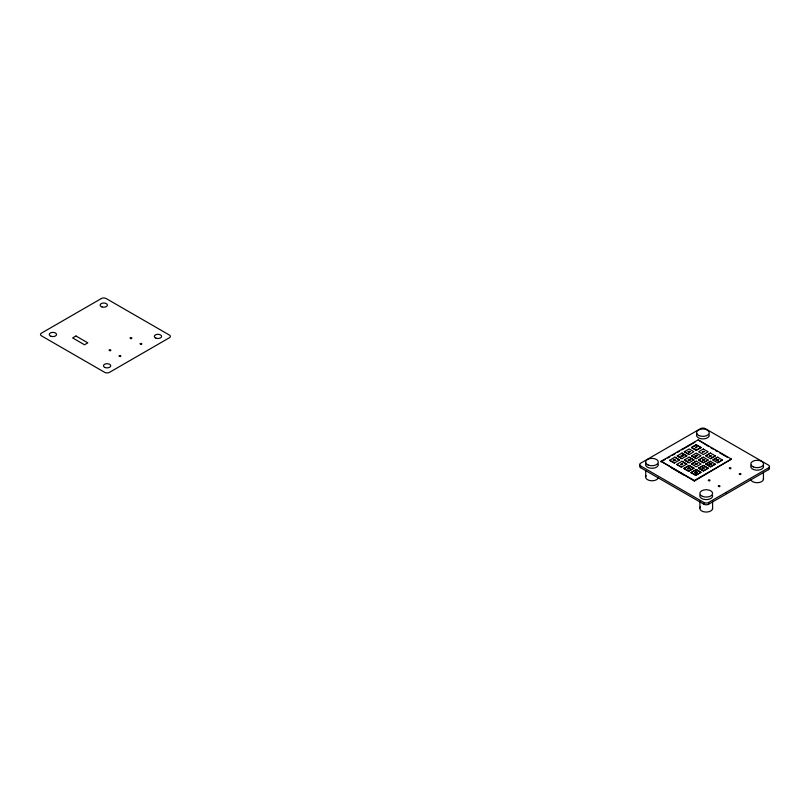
<?xml version="1.0" encoding="UTF-8"?>
<svg xmlns="http://www.w3.org/2000/svg" width="810" height="810" viewBox="0 0 810 810"><rect width="100%" height="100%" fill="white"/><g stroke="black" fill="none" stroke-linecap="round" stroke-linejoin="round"><path stroke-width="1.21" d="M661.071 461.295L698.159 439.891L731.43 459.098L694.352 481.059L661.071 461.295L694.352 480.512L731.43 459.098M661.071 461.842L665.435 459.331M667.622 458.065L669.799 456.81M671.976 455.544L675.256 453.661M677.433 452.395L679.61 451.14M681.797 449.884L694.879 442.321M696.256 444.72L691.497 447.576L696.256 450.319L701.004 447.576L696.256 450.208L691.497 447.464L696.256 444.832L701.004 447.576L696.256 444.832M679.61 459.928L674.386 463.057L669.627 460.313L674.862 457.174L679.61 460.029L674.862 457.174M686.748 455.807L681.99 458.662L677.241 455.919L681.99 453.063L686.748 455.919L681.99 453.063M684.369 451.798L689.128 448.942L693.876 451.686L689.128 454.542L684.369 451.686L689.128 454.542M686.748 464.039L681.514 467.167L676.765 464.424L681.99 461.295L686.748 464.15L681.99 461.295M693.876 459.928L689.128 462.773L684.369 460.029L689.128 457.174L693.876 460.029L689.128 457.174M691.497 455.919L696.256 453.063L701.004 455.807L696.256 458.662L691.497 455.807L696.256 458.662M703.384 448.942L698.635 451.798L703.384 454.542L708.142 451.798L703.384 449.054M691.497 464.039L696.256 461.184L701.004 464.039L696.256 466.783L691.497 463.927L696.256 461.184M683.893 468.433L689.128 465.416L693.876 468.16L688.652 471.288L683.893 468.433L688.652 471.177L693.876 468.16M698.635 459.928L703.384 457.174L708.142 460.029L703.384 462.773L698.635 460.029L703.384 462.672L708.142 460.029M705.763 455.807L710.512 453.063L715.27 455.919L710.512 458.662L705.763 455.919L710.512 453.063M683.893 468.544L689.128 465.527L693.876 468.271M698.635 460.029L703.384 457.174M691.021 472.554L696.256 469.527L701.004 472.27L695.78 475.399L691.021 472.554L695.78 475.298L701.004 472.27L696.256 469.638L691.021 472.655M698.635 468.16L703.384 465.416L708.142 468.16L703.384 471.015L698.635 468.16L703.384 470.904L708.142 468.16M705.763 464.039L710.512 461.295L715.27 464.15L710.512 466.894L705.763 464.039L710.512 466.783L715.27 464.15M712.891 459.928L717.65 457.174L722.399 460.029L717.65 462.773L712.891 460.029L717.65 457.174M698.635 468.271L703.384 465.527L708.142 468.271M705.763 464.15L710.512 461.295M640.629 465.963L703.86 502.463A3.361 1.944 0 0 0 708.618 502.463L768.518 467.886A3.361 1.944 0 0 0 768.518 465.142L705.287 428.632A3.361 1.944 0 0 0 700.529 428.632L640.629 463.219A3.361 1.944 0 0 0 640.629 465.963L640.629 467.704L703.86 504.205A3.361 1.944 0 0 0 708.618 504.205L768.518 469.628A3.361 1.944 0 0 0 769.054 467.279M726.327 492.844L726.175 493.108M708.892 446.634L698.159 439.891M711.038 447.869L713.185 449.115M715.331 450.35L717.478 451.595M719.624 452.83L727.137 457.174M688.915 467.967C684.551 469.213 690.505 467.826 689.107 468.069L690.373 468.17L689.077 469.041L687.842 468.95L688.095 468.464M688.885 468.16L688.318 468.372M768.518 467.886L768.518 469.628M763.445 472.311L763.445 479.479M722.399 460.029L717.65 462.773M715.27 455.919L710.512 458.662M712.577 500.479L712.577 508.852M708.618 502.463L708.618 504.205M703.86 502.463L703.86 504.205M699.901 500.742L699.901 507.91M694.352 480.512L694.352 481.059M689.128 462.773L684.369 460.029M683.66 474.883L671.774 468.018M681.99 458.662L677.241 455.919M681.514 467.167L676.765 464.424M674.386 463.057L669.627 460.313M645.702 470.65L645.702 476.624M640.629 467.704A3.361 1.944 0 0 1 640.346 465.153M658.378 477.556A6.389 3.685 0 0 1 650.41 480.654A6.389 3.685 0 0 1 646.127 475.693M712.567 507.89A6.389 3.685 0 0 1 705.429 512.042A6.389 3.685 0 0 1 700.326 506.979M763.516 466.023A6.389 3.685 0 0 1 756.358 470.164A6.389 3.685 0 0 1 751.275 465.102M763.435 478.518A6.389 3.685 0 0 1 757.968 482.669A6.389 3.685 0 0 1 750.779 479.51M709.236 434.737A6.389 3.685 0 0 1 702.088 438.878A6.389 3.685 0 0 1 697.005 433.816M658.297 464.1A6.389 3.685 0 0 1 651.139 468.251A6.389 3.685 0 0 1 646.056 463.188M712.567 495.436A6.389 3.685 0 0 1 705.409 499.578A6.389 3.685 0 0 1 700.326 494.515M680.562 464.464C683.113 466.256 683.336 461.74 680.562 464.464M119.171 355.975C121.014 358.222 121.713 354.071 119.171 355.975M718.318 486.081C720.161 488.329 720.86 484.177 718.318 486.081M710.704 464.413L709.337 464.292L710.704 464.413M702.078 468.322C704.639 469.719 702.118 468.889 703.019 467.826C706.138 469.01 703.829 466.6 702.078 468.322M704.649 459.705C703.698 459.716 703.394 459.088 703.698 460.485C700.842 461.356 703.424 458.035 704.649 459.705M694.98 455.969C696.154 457.579 697.147 455.341 696.721 455.301L697.693 455.615L696.762 455.068C695.749 455.595 696.499 456.658 694.98 455.969M694.98 464.13C700.397 463.158 695.284 464.201 695.01 464.059M709.297 456.06C712.628 456.901 712.071 454.815 709.297 456.06M674.7 460.414L673.991 461.022L674.234 460.374L673.029 460.151L674.163 460.11L673.555 459.553L674.163 459.371L675.986 460.424L674.7 460.414M711.453 463.917L710.208 463.786L711.453 463.917M697.4 472.412L696.104 473.303L694.433 472.675L696.306 471.592L697.4 472.412M690.343 459.776C688.004 462.287 687.508 458.379 690.343 459.776M704.589 451.585C699.162 453.701 704.052 450.33 704.589 451.585M682.648 463.998L680.866 464.545L682.648 463.998M711.788 463.938L710.37 464.91L708.871 464.272L710.755 463.188L711.788 463.938M697.066 472.422L696.073 473.101L694.899 472.696L696.337 471.865L697.066 472.422M109.208 350.143C110.676 352.502 112.023 348.411 109.208 350.143M708.355 480.249C709.823 482.608 711.17 478.518 708.355 480.249M688.216 460.161L689.29 460.242L688.216 460.161M690.029 459.746L689.178 459.736L690.029 459.746M140.181 343.764C141.396 346.174 143.157 342.154 140.181 343.764M739.327 473.87C740.542 476.28 742.304 472.26 739.327 473.87M702.543 460.08L703.657 460.12L702.543 460.08M696.033 463.664L697.137 463.735L696.033 463.664M130.197 337.983C131.341 340.413 133.225 336.413 130.197 337.983M729.344 468.089C730.488 470.519 732.372 466.509 729.344 468.089M718.662 459.594L717.549 461.123L716.83 460.05L715.787 460.1L718.662 459.594M718.065 459.928L717.103 459.969L718.065 459.928M101.382 298.525L41.482 333.113A3.361 1.944 0 0 0 41.482 335.856L104.713 372.357A3.361 1.944 0 0 0 109.472 372.357L169.371 337.78A3.361 1.944 0 0 0 169.371 335.036L106.14 298.525A3.361 1.944 0 0 0 101.382 298.525M75.948 335.998L72.627 337.912L84.513 344.776L87.834 342.853L75.948 335.998M682.314 455.017L683.012 455.676L680.714 456.243L683.529 455.716L682.314 455.017M688.196 451.585L688.804 452.183C688.115 453.418 692.753 450.218 688.196 451.585M696.175 446.857C693.38 449.601 699.303 446.35 696.175 446.857M689.857 451.565L688.429 451.717L689.857 451.565M753.3 466.904A6.389 3.685 0 0 0 763.516 464.454A6.389 3.685 0 0 0 754.728 460.566A6.389 3.685 0 0 0 753.3 466.904M699.03 435.618A6.389 3.685 0 0 0 709.236 433.158A6.389 3.685 0 0 0 700.458 429.28A6.389 3.685 0 0 0 699.03 435.618M648.081 464.981A6.389 3.685 0 0 0 658.297 462.53A6.389 3.685 0 0 0 649.509 458.652A6.389 3.685 0 0 0 648.081 464.981M702.351 496.317A6.389 3.685 0 0 0 712.567 493.867A6.389 3.685 0 0 0 703.779 489.979A6.389 3.685 0 0 0 702.351 496.317M51.081 336.302A3.635 2.096 0 0 0 56.528 334.49A3.635 2.096 0 0 0 51.081 332.667A3.635 2.096 0 0 0 51.081 336.302M101.949 306.929A3.635 2.096 0 0 0 107.396 305.117A3.635 2.096 0 0 0 101.949 303.304A3.635 2.096 0 0 0 101.949 306.929M105.28 367.588A3.635 2.096 0 0 0 110.717 365.776A3.635 2.096 0 0 0 105.28 363.963A3.635 2.096 0 0 0 105.28 367.588M155.976 338.165A3.635 2.096 0 0 0 161.585 336.525A3.635 2.096 0 0 0 156.32 334.54A3.635 2.096 0 0 0 155.976 338.165"/></g></svg>
